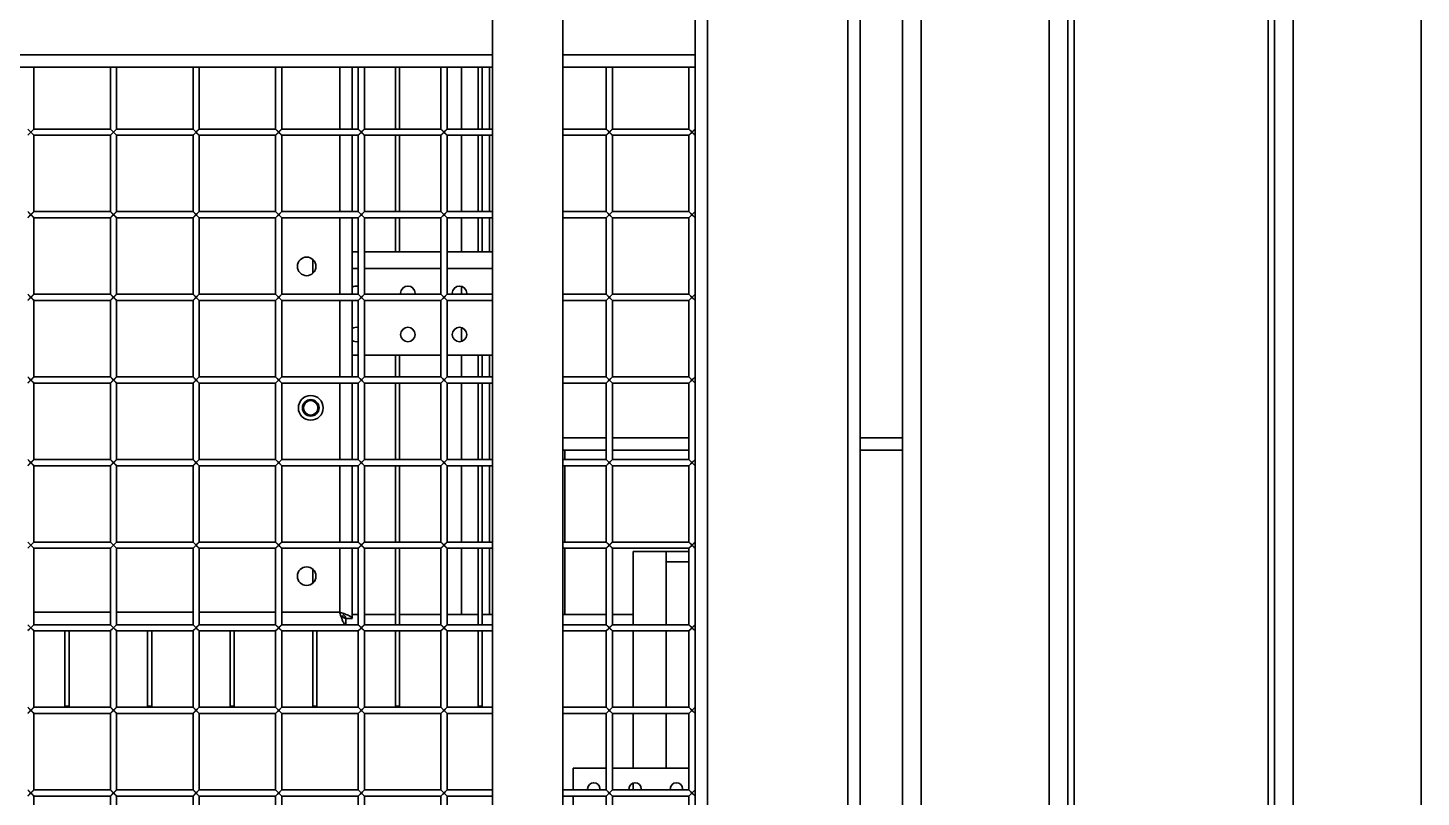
# Model space of a CAD drawing. Header units: millimetres. Extents: x 32496 to 166256, y 3504 to 23939.
# Drawn here: x 44929 to 45603, y 11684 to 12056 of the extents above; entities that cross this region are included whole.
import ezdxf

# ---------------------------------------------------------------- set-up
doc = ezdxf.new("R2010")
doc.units = ezdxf.units.MM
doc.layers.get('0').update_dxf_attribs({"lineweight": 35})

msp = doc.modelspace()

# ---------------------------------------------------------------- linework, layer by layer
at = {"linetype": 'Continuous'}
for p, q in [((45361.14, 10877.575), (45361.14, 13396.575)), ((45423.14, 10877.575), (45423.14, 13396.575)), ((45432.14, 13396.575), (45432.14, 10877.575)), ((45435.14, 13396.575), (45435.14, 10877.575)), ((45529.14, 13396.575), (45529.14, 10877.575)), ((45532.14, 13396.575), (45532.14, 10877.575)), ((45541.14, 13396.575), (45541.14, 10877.575)), ((45603.14, 13396.575), (45603.14, 10877.575)), ((45352.14, 10957.575), (45352.14, 13316.575)), ((45257.64, 13297.075), (45257.64, 10977.075)), ((45325.64, 10977.075), (45325.64, 13297.075)), ((45331.64, 13297.075), (45331.64, 10977.075)), ((45251.64, 12037.075), (45251.64, 12237.075)), ((45187.64, 12186.075), (45187.64, 11117.075)), ((45153.64, 12102.593), (45153.64, 11117.075)), ((44527.64, 12043.075), (45153.64, 12043.075)), ((45187.64, 12043.075), (45251.64, 12043.075)), ((45153.64, 12037.075), (44527.64, 12037.075)), ((44931.64, 12037.075), (44931.64, 12007.075)), ((44968.64, 12037.075), (44968.64, 12007.075)), ((44971.64, 12037.075), (44971.64, 12007.075)), ((45008.64, 12037.075), (45008.64, 12007.075)), ((45011.64, 12037.075), (45011.64, 12007.075)), ((45048.64, 12037.075), (45048.64, 12007.075)), ((45051.64, 12037.075), (45051.64, 12007.075)), ((45079.64, 12007.075), (45079.64, 12037.075)), ((45085.64, 12037.075), (45085.64, 12007.075)), ((45088.64, 12037.075), (45088.64, 12007.075)), ((45091.64, 12037.075), (45091.64, 12007.075)), ((45106.64, 12007.075), (45106.64, 12037.075)), ((45108.64, 12007.075), (45108.64, 12037.075)), ((45128.64, 12037.075), (45128.64, 12007.075)), ((45131.64, 12037.075), (45131.64, 12007.075)), ((45138.64, 12037.075), (45138.64, 12007.075)), ((45146.64, 12007.075), (45146.64, 12037.075)), ((45148.64, 12007.075), (45148.64, 12037.075)), ((45152.14, 12037.075), (45152.14, 12007.075)), ((45251.64, 12037.075), (45187.64, 12037.075)), ((45208.64, 12037.075), (45208.64, 12007.075)), ((45211.64, 12037.075), (45211.64, 12007.075)), ((45248.64, 12037.075), (45248.64, 12007.075)), ((45251.64, 11134.075), (45251.64, 12037.075)), ((44928.64, 12007.075), (44931.64, 12004.075)), ((44928.64, 12004.075), (44931.64, 12007.075)), ((44929.55, 12004.986), (44930.14, 12005.575)), ((44931.64, 12007.075), (44968.64, 12007.075)), ((44968.64, 12007.075), (44971.64, 12004.075)), ((44968.64, 12004.075), (44971.64, 12007.075)), ((44969.55, 12004.986), (44970.14, 12005.575)), ((44971.64, 12007.075), (45008.64, 12007.075)), ((45008.64, 12007.075), (45011.64, 12004.075)), ((45008.64, 12004.075), (45011.64, 12007.075)), ((45009.55, 12004.986), (45010.14, 12005.575)), ((45011.64, 12007.075), (45048.64, 12007.075)), ((45048.64, 12007.075), (45051.64, 12004.075)), ((45048.64, 12004.075), (45051.64, 12007.075)), ((45049.55, 12004.986), (45050.14, 12005.575)), ((45051.64, 12007.075), (45088.64, 12007.075)), ((45088.64, 12007.075), (45091.64, 12004.075)), ((45088.64, 12004.075), (45091.64, 12007.075)), ((45089.55, 12004.986), (45090.14, 12005.575)), ((45091.64, 12007.075), (45128.64, 12007.075)), ((45128.64, 12004.075), (45131.64, 12007.075)), ((45128.64, 12007.075), (45131.64, 12004.075)), ((45129.55, 12004.986), (45130.14, 12005.575)), ((45131.64, 12007.075), (45153.64, 12007.075)), ((45187.64, 12007.075), (45208.64, 12007.075)), ((45208.64, 12004.075), (45211.64, 12007.075)), ((45208.64, 12007.075), (45211.64, 12004.075)), ((45209.55, 12004.986), (45210.14, 12005.575)), ((45211.64, 12007.075), (45248.64, 12007.075)), ((45248.64, 12004.075), (45251.64, 12007.075)), ((45248.64, 12007.075), (45251.64, 12004.075)), ((45249.55, 12004.986), (45250.14, 12005.575)), ((44928.756, 12004.192), (44929.55, 12004.986)), ((44931.64, 12004.075), (44931.64, 11967.075)), ((44931.64, 12004.075), (44968.64, 12004.075)), ((44968.64, 12004.075), (44968.64, 11967.075)), ((44968.756, 12004.192), (44969.55, 12004.986)), ((44971.64, 12004.075), (44971.64, 11967.075)), ((44971.64, 12004.075), (45008.64, 12004.075)), ((45008.64, 12004.075), (45008.64, 11967.075)), ((45008.756, 12004.192), (45009.55, 12004.986)), ((45011.64, 12004.075), (45011.64, 11967.075)), ((45011.64, 12004.075), (45048.64, 12004.075)), ((45048.64, 12004.075), (45048.64, 11967.075)), ((45048.756, 12004.192), (45049.55, 12004.986)), ((45051.64, 12004.075), (45051.64, 11967.075)), ((45051.64, 12004.075), (45088.64, 12004.075)), ((45079.64, 11967.075), (45079.64, 12004.075)), ((45085.64, 12004.075), (45085.64, 11967.075)), ((45088.64, 12004.075), (45088.64, 11967.075)), ((45088.756, 12004.192), (45089.55, 12004.986)), ((45091.64, 12004.075), (45091.64, 11967.075)), ((45091.64, 12004.075), (45128.64, 12004.075)), ((45106.64, 11967.075), (45106.64, 12004.075)), ((45108.64, 11967.075), (45108.64, 12004.075)), ((45128.64, 12004.075), (45128.64, 11967.075)), ((45128.756, 12004.192), (45129.55, 12004.986)), ((45131.64, 12004.075), (45131.64, 11967.075)), ((45131.64, 12004.075), (45153.64, 12004.075)), ((45138.64, 12004.075), (45138.64, 11967.075)), ((45146.64, 11967.075), (45146.64, 12004.075)), ((45148.64, 11967.075), (45148.64, 12004.075)), ((45152.14, 12004.075), (45152.14, 11967.075)), ((45187.64, 12004.075), (45208.64, 12004.075)), ((45208.64, 12004.075), (45208.64, 11967.075)), ((45208.756, 12004.192), (45209.55, 12004.986)), ((45211.64, 12004.075), (45211.64, 11967.075)), ((45211.64, 12004.075), (45248.64, 12004.075)), ((45248.64, 12004.075), (45248.64, 11967.075)), ((45248.756, 12004.192), (45249.55, 12004.986)), ((44928.64, 11967.075), (44931.64, 11964.075)), ((44928.64, 11964.075), (44931.64, 11967.075)), ((44928.756, 11964.192), (44929.55, 11964.986)), ((44929.55, 11964.986), (44930.14, 11965.575)), ((44931.64, 11967.075), (44968.64, 11967.075)), ((44968.64, 11967.075), (44971.64, 11964.075)), ((44968.64, 11964.075), (44971.64, 11967.075)), ((44968.756, 11964.192), (44969.55, 11964.986)), ((44969.55, 11964.986), (44970.14, 11965.575)), ((44971.64, 11967.075), (45008.64, 11967.075)), ((45008.64, 11967.075), (45011.64, 11964.075)), ((45008.64, 11964.075), (45011.64, 11967.075)), ((45008.756, 11964.192), (45009.55, 11964.986)), ((45009.55, 11964.986), (45010.14, 11965.575)), ((45011.64, 11967.075), (45048.64, 11967.075)), ((45048.64, 11967.075), (45051.64, 11964.075)), ((45048.64, 11964.075), (45051.64, 11967.075)), ((45048.756, 11964.192), (45049.55, 11964.986)), ((45049.55, 11964.986), (45050.14, 11965.575)), ((45051.64, 11967.075), (45088.64, 11967.075)), ((45088.64, 11967.075), (45091.64, 11964.075)), ((45088.64, 11964.075), (45091.64, 11967.075)), ((45088.756, 11964.192), (45089.55, 11964.986)), ((45089.55, 11964.986), (45090.14, 11965.575)), ((45091.64, 11967.075), (45128.64, 11967.075)), ((45128.64, 11967.075), (45131.64, 11964.075)), ((45128.64, 11964.075), (45131.64, 11967.075)), ((45128.756, 11964.192), (45129.55, 11964.986)), ((45129.55, 11964.986), (45130.14, 11965.575)), ((45131.64, 11967.075), (45153.64, 11967.075)), ((45187.64, 11967.075), (45208.64, 11967.075)), ((45208.64, 11964.075), (45211.64, 11967.075)), ((45208.64, 11967.075), (45211.64, 11964.075)), ((45208.756, 11964.192), (45209.55, 11964.986)), ((45209.55, 11964.986), (45210.14, 11965.575)), ((45211.64, 11967.075), (45248.64, 11967.075)), ((45248.64, 11964.075), (45251.64, 11967.075)), ((45248.64, 11967.075), (45251.64, 11964.075)), ((45248.756, 11964.192), (45249.55, 11964.986)), ((45249.55, 11964.986), (45250.14, 11965.575)), ((44931.64, 11964.075), (44931.64, 11927.075)), ((44931.64, 11964.075), (44968.64, 11964.075)), ((44968.64, 11964.075), (44968.64, 11927.075)), ((44971.64, 11964.075), (44971.64, 11927.075)), ((44971.64, 11964.075), (45008.64, 11964.075)), ((45008.64, 11964.075), (45008.64, 11927.075)), ((45011.64, 11964.075), (45011.64, 11927.075)), ((45011.64, 11964.075), (45048.64, 11964.075)), ((45048.64, 11964.075), (45048.64, 11927.075)), ((45051.64, 11964.075), (45051.64, 11927.075)), ((45051.64, 11964.075), (45088.64, 11964.075)), ((45079.64, 11927.075), (45079.64, 11964.075)), ((45085.64, 11964.075), (45085.64, 11927.075)), ((45088.64, 11964.075), (45088.64, 11927.075)), ((45091.64, 11964.075), (45091.64, 11927.075)), ((45091.64, 11964.075), (45128.64, 11964.075)), ((45106.64, 11947.575), (45106.64, 11964.075)), ((45108.64, 11947.575), (45108.64, 11964.075)), ((45128.64, 11964.075), (45128.64, 11927.075)), ((45131.64, 11964.075), (45131.64, 11927.075)), ((45131.64, 11964.075), (45153.64, 11964.075)), ((45138.64, 11964.075), (45138.64, 11947.575)), ((45146.64, 11947.575), (45146.64, 11964.075)), ((45148.64, 11947.575), (45148.64, 11964.075)), ((45152.14, 11964.075), (45152.14, 11947.575)), ((45187.64, 11964.075), (45208.64, 11964.075)), ((45208.64, 11964.075), (45208.64, 11927.075)), ((45211.64, 11964.075), (45211.64, 11927.075)), ((45211.64, 11964.075), (45248.64, 11964.075)), ((45248.64, 11964.075), (45248.64, 11927.075)), ((45085.64, 11947.575), (45088.64, 11947.575)), ((45091.64, 11947.575), (45128.64, 11947.575)), ((45131.64, 11947.575), (45153.64, 11947.575)), ((45066.64, 11937.453), (45066.64, 11943.696)), ((45088.64, 11939.575), (45085.64, 11939.575)), ((45128.64, 11939.575), (45091.64, 11939.575)), ((45153.64, 11939.575), (45131.64, 11939.575)), ((45138.64, 11930.908), (45138.64, 11927.575)), ((44928.64, 11927.075), (44931.64, 11924.075)), ((44928.64, 11924.075), (44931.64, 11927.075)), ((44928.756, 11924.192), (44929.55, 11924.986)), ((44929.55, 11924.986), (44930.14, 11925.575)), ((44931.64, 11927.075), (44968.64, 11927.075)), ((44968.64, 11927.075), (44971.64, 11924.075)), ((44968.64, 11924.075), (44971.64, 11927.075)), ((44968.756, 11924.192), (44969.55, 11924.986)), ((44969.55, 11924.986), (44970.14, 11925.575)), ((44971.64, 11927.075), (45008.64, 11927.075)), ((45008.64, 11927.075), (45011.64, 11924.075)), ((45008.64, 11924.075), (45011.64, 11927.075)), ((45008.756, 11924.192), (45009.55, 11924.986)), ((45009.55, 11924.986), (45010.14, 11925.575)), ((45011.64, 11927.075), (45048.64, 11927.075)), ((45048.64, 11927.075), (45051.64, 11924.075)), ((45048.64, 11924.075), (45051.64, 11927.075)), ((45048.756, 11924.192), (45049.55, 11924.986)), ((45049.55, 11924.986), (45050.14, 11925.575)), ((45051.64, 11927.075), (45088.64, 11927.075)), ((45088.64, 11927.075), (45091.64, 11924.075)), ((45088.64, 11924.075), (45091.64, 11927.075)), ((45088.756, 11924.192), (45089.55, 11924.986)), ((45089.55, 11924.986), (45090.14, 11925.575)), ((45091.64, 11927.075), (45128.64, 11927.075)), ((45128.64, 11927.075), (45131.64, 11924.075)), ((45128.64, 11924.075), (45131.64, 11927.075)), ((45128.756, 11924.192), (45129.55, 11924.986)), ((45129.55, 11924.986), (45130.14, 11925.575)), ((45131.64, 11927.075), (45153.64, 11927.075)), ((45187.64, 11927.075), (45208.64, 11927.075)), ((45208.64, 11924.075), (45211.64, 11927.075)), ((45208.64, 11927.075), (45211.64, 11924.075)), ((45208.756, 11924.192), (45209.55, 11924.986)), ((45209.55, 11924.986), (45210.14, 11925.575)), ((45211.64, 11927.075), (45248.64, 11927.075)), ((45248.64, 11924.075), (45251.64, 11927.075)), ((45248.64, 11927.075), (45251.64, 11924.075)), ((45248.756, 11924.192), (45249.55, 11924.986)), ((45249.55, 11924.986), (45250.14, 11925.575)), ((44931.64, 11924.075), (44931.64, 11887.075)), ((44931.64, 11924.075), (44968.64, 11924.075)), ((44968.64, 11924.075), (44968.64, 11887.075)), ((44971.64, 11924.075), (44971.64, 11887.075)), ((44971.64, 11924.075), (45008.64, 11924.075)), ((45008.64, 11924.075), (45008.64, 11887.075)), ((45011.64, 11924.075), (45011.64, 11887.075)), ((45011.64, 11924.075), (45048.64, 11924.075)), ((45048.64, 11924.075), (45048.64, 11887.075)), ((45051.64, 11924.075), (45051.64, 11887.075)), ((45051.64, 11924.075), (45088.64, 11924.075)), ((45079.64, 11887.075), (45079.64, 11924.075)), ((45085.64, 11924.075), (45085.64, 11887.075)), ((45088.64, 11924.075), (45088.64, 11887.075)), ((45091.64, 11924.075), (45091.64, 11887.075)), ((45091.64, 11924.075), (45128.64, 11924.075)), ((45128.64, 11924.075), (45128.64, 11887.075)), ((45131.64, 11924.075), (45131.64, 11887.075)), ((45131.64, 11924.075), (45153.64, 11924.075)), ((45187.64, 11924.075), (45208.64, 11924.075)), ((45208.64, 11924.075), (45208.64, 11887.075)), ((45211.64, 11924.075), (45211.64, 11887.075)), ((45211.64, 11924.075), (45248.64, 11924.075)), ((45248.64, 11924.075), (45248.64, 11887.075)), ((45138.64, 11910.908), (45138.64, 11904.235)), ((45088.64, 11897.575), (45085.64, 11897.575)), ((45128.64, 11897.575), (45091.64, 11897.575)), ((45106.64, 11887.075), (45106.64, 11897.575)), ((45108.64, 11887.075), (45108.64, 11897.575)), ((45153.64, 11897.575), (45131.64, 11897.575)), ((45138.64, 11897.575), (45138.64, 11887.075)), ((45146.64, 11887.075), (45146.64, 11897.575)), ((45148.64, 11887.075), (45148.64, 11897.575)), ((45152.14, 11897.575), (45152.14, 11887.075)), ((44928.64, 11887.075), (44931.64, 11884.075)), ((44928.64, 11884.075), (44931.64, 11887.075)), ((44928.756, 11884.192), (44929.55, 11884.986)), ((44929.55, 11884.986), (44930.14, 11885.575)), ((44931.64, 11887.075), (44968.64, 11887.075)), ((44931.64, 11884.075), (44931.64, 11847.075)), ((44931.64, 11884.075), (44968.64, 11884.075)), ((44968.64, 11887.075), (44971.64, 11884.075)), ((44968.64, 11884.075), (44971.64, 11887.075)), ((44968.64, 11884.075), (44968.64, 11847.075)), ((44968.756, 11884.192), (44969.55, 11884.986)), ((44969.55, 11884.986), (44970.14, 11885.575)), ((44971.64, 11887.075), (45008.64, 11887.075)), ((44971.64, 11884.075), (44971.64, 11847.075)), ((44971.64, 11884.075), (45008.64, 11884.075)), ((45008.64, 11887.075), (45011.64, 11884.075)), ((45008.64, 11884.075), (45011.64, 11887.075)), ((45008.64, 11884.075), (45008.64, 11847.075)), ((45008.756, 11884.192), (45009.55, 11884.986)), ((45009.55, 11884.986), (45010.14, 11885.575)), ((45011.64, 11887.075), (45048.64, 11887.075)), ((45011.64, 11884.075), (45011.64, 11847.075)), ((45011.64, 11884.075), (45048.64, 11884.075)), ((45048.64, 11887.075), (45051.64, 11884.075)), ((45048.64, 11884.075), (45051.64, 11887.075)), ((45048.64, 11884.075), (45048.64, 11847.075)), ((45048.756, 11884.192), (45049.55, 11884.986)), ((45049.55, 11884.986), (45050.14, 11885.575)), ((45051.64, 11887.075), (45088.64, 11887.075)), ((45051.64, 11884.075), (45051.64, 11847.075)), ((45051.64, 11884.075), (45088.64, 11884.075)), ((45079.64, 11847.075), (45079.64, 11884.075)), ((45085.64, 11884.075), (45085.64, 11847.075)), ((45088.64, 11887.075), (45091.64, 11884.075)), ((45088.64, 11884.075), (45091.64, 11887.075)), ((45088.64, 11884.075), (45088.64, 11847.075)), ((45088.756, 11884.192), (45089.55, 11884.986)), ((45089.55, 11884.986), (45090.14, 11885.575)), ((45091.64, 11887.075), (45128.64, 11887.075)), ((45091.64, 11884.075), (45091.64, 11847.075)), ((45091.64, 11884.075), (45128.64, 11884.075)), ((45106.64, 11847.075), (45106.64, 11884.075)), ((45108.64, 11847.075), (45108.64, 11884.075)), ((45128.64, 11887.075), (45131.64, 11884.075)), ((45128.64, 11884.075), (45131.64, 11887.075)), ((45128.64, 11884.075), (45128.64, 11847.075)), ((45128.756, 11884.192), (45129.55, 11884.986)), ((45129.55, 11884.986), (45130.14, 11885.575)), ((45131.64, 11887.075), (45153.64, 11887.075)), ((45131.64, 11884.075), (45131.64, 11847.075)), ((45131.64, 11884.075), (45153.64, 11884.075)), ((45138.64, 11884.075), (45138.64, 11847.075)), ((45146.64, 11847.075), (45146.64, 11884.075)), ((45148.64, 11847.075), (45148.64, 11884.075)), ((45152.14, 11884.075), (45152.14, 11847.075)), ((45187.64, 11887.075), (45208.64, 11887.075)), ((45187.64, 11884.075), (45208.64, 11884.075)), ((45208.64, 11887.075), (45211.64, 11884.075)), ((45208.64, 11884.075), (45211.64, 11887.075)), ((45208.64, 11884.075), (45208.64, 11847.075)), ((45208.756, 11884.192), (45209.55, 11884.986)), ((45209.55, 11884.986), (45210.14, 11885.575)), ((45211.64, 11887.075), (45248.64, 11887.075)), ((45211.64, 11884.075), (45211.64, 11847.075)), ((45211.64, 11884.075), (45248.64, 11884.075)), ((45248.64, 11884.075), (45251.64, 11887.075)), ((45248.64, 11887.075), (45251.64, 11884.075)), ((45248.64, 11884.075), (45248.64, 11847.075)), ((45248.756, 11884.192), (45249.55, 11884.986)), ((45249.55, 11884.986), (45250.14, 11885.575)), ((45187.64, 11857.575), (45208.64, 11857.575)), ((45211.64, 11857.575), (45248.64, 11857.575)), ((45331.64, 11857.575), (45352.14, 11857.575)), ((45208.64, 11851.575), (45187.64, 11851.575)), ((45188.64, 11847.075), (45188.64, 11851.575)), ((45248.64, 11851.575), (45211.64, 11851.575)), ((45352.14, 11851.575), (45331.64, 11851.575)), ((44928.64, 11847.075), (44931.64, 11844.075)), ((44928.64, 11844.075), (44931.64, 11847.075)), ((44928.756, 11844.192), (44929.55, 11844.986)), ((44929.55, 11844.986), (44930.14, 11845.575)), ((44931.64, 11847.075), (44968.64, 11847.075)), ((44931.64, 11844.075), (44931.64, 11807.075)), ((44931.64, 11844.075), (44968.64, 11844.075)), ((44968.64, 11847.075), (44971.64, 11844.075)), ((44968.64, 11844.075), (44971.64, 11847.075)), ((44968.64, 11844.075), (44968.64, 11807.075)), ((44968.756, 11844.192), (44969.55, 11844.986)), ((44969.55, 11844.986), (44970.14, 11845.575)), ((44971.64, 11847.075), (45008.64, 11847.075)), ((44971.64, 11844.075), (44971.64, 11807.075)), ((44971.64, 11844.075), (45008.64, 11844.075)), ((45008.64, 11847.075), (45011.64, 11844.075)), ((45008.64, 11844.075), (45011.64, 11847.075)), ((45008.64, 11844.075), (45008.64, 11807.075)), ((45008.756, 11844.192), (45009.55, 11844.986)), ((45009.55, 11844.986), (45010.14, 11845.575)), ((45011.64, 11847.075), (45048.64, 11847.075)), ((45011.64, 11844.075), (45011.64, 11807.075)), ((45011.64, 11844.075), (45048.64, 11844.075)), ((45048.64, 11847.075), (45051.64, 11844.075)), ((45048.64, 11844.075), (45051.64, 11847.075)), ((45048.64, 11844.075), (45048.64, 11807.075)), ((45048.756, 11844.192), (45049.55, 11844.986)), ((45049.55, 11844.986), (45050.14, 11845.575)), ((45051.64, 11847.075), (45088.64, 11847.075)), ((45051.64, 11844.075), (45051.64, 11807.075)), ((45051.64, 11844.075), (45088.64, 11844.075)), ((45079.64, 11807.075), (45079.64, 11844.075)), ((45085.64, 11844.075), (45085.64, 11807.075)), ((45088.64, 11847.075), (45091.64, 11844.075)), ((45088.64, 11844.075), (45091.64, 11847.075)), ((45088.64, 11844.075), (45088.64, 11807.075)), ((45088.756, 11844.192), (45089.55, 11844.986)), ((45089.55, 11844.986), (45090.14, 11845.575)), ((45091.64, 11847.075), (45128.64, 11847.075)), ((45091.64, 11844.075), (45091.64, 11807.075)), ((45091.64, 11844.075), (45128.64, 11844.075)), ((45106.64, 11807.075), (45106.64, 11844.075)), ((45108.64, 11807.075), (45108.64, 11844.075)), ((45128.64, 11847.075), (45131.64, 11844.075)), ((45128.64, 11844.075), (45131.64, 11847.075)), ((45128.64, 11844.075), (45128.64, 11807.075)), ((45128.756, 11844.192), (45129.55, 11844.986)), ((45129.55, 11844.986), (45130.14, 11845.575)), ((45131.64, 11847.075), (45153.64, 11847.075)), ((45131.64, 11844.075), (45131.64, 11807.075)), ((45131.64, 11844.075), (45153.64, 11844.075)), ((45138.64, 11844.075), (45138.64, 11807.075)), ((45146.64, 11807.075), (45146.64, 11844.075)), ((45148.64, 11807.075), (45148.64, 11844.075)), ((45152.14, 11844.075), (45152.14, 11807.075)), ((45187.64, 11847.075), (45208.64, 11847.075)), ((45187.64, 11844.075), (45208.64, 11844.075)), ((45188.64, 11807.075), (45188.64, 11844.075)), ((45208.64, 11847.075), (45211.64, 11844.075)), ((45208.64, 11844.075), (45211.64, 11847.075)), ((45208.64, 11844.075), (45208.64, 11807.075)), ((45208.756, 11844.192), (45209.55, 11844.986)), ((45209.55, 11844.986), (45210.14, 11845.575)), ((45211.64, 11847.075), (45248.64, 11847.075)), ((45211.64, 11844.075), (45211.64, 11807.075)), ((45211.64, 11844.075), (45248.64, 11844.075)), ((45248.64, 11847.075), (45251.64, 11844.075)), ((45248.64, 11844.075), (45251.64, 11847.075)), ((45248.64, 11844.075), (45248.64, 11807.075)), ((45248.756, 11844.192), (45249.55, 11844.986)), ((45249.55, 11844.986), (45250.14, 11845.575)), ((44928.64, 11807.075), (44931.64, 11804.075)), ((44928.64, 11804.075), (44931.64, 11807.075)), ((44928.756, 11804.192), (44929.55, 11804.986)), ((44929.55, 11804.986), (44930.14, 11805.575)), ((44931.64, 11807.075), (44968.64, 11807.075)), ((44931.64, 11804.075), (44931.64, 11767.075)), ((44931.64, 11804.075), (44968.64, 11804.075)), ((44968.64, 11807.075), (44971.64, 11804.075)), ((44968.64, 11804.075), (44971.64, 11807.075)), ((44968.64, 11804.075), (44968.64, 11767.075)), ((44968.756, 11804.192), (44969.55, 11804.986)), ((44969.55, 11804.986), (44970.14, 11805.575)), ((44971.64, 11807.075), (45008.64, 11807.075)), ((44971.64, 11804.075), (44971.64, 11767.075)), ((44971.64, 11804.075), (45008.64, 11804.075)), ((45008.64, 11807.075), (45011.64, 11804.075)), ((45008.64, 11804.075), (45011.64, 11807.075)), ((45008.64, 11804.075), (45008.64, 11767.075)), ((45008.756, 11804.192), (45009.55, 11804.986)), ((45009.55, 11804.986), (45010.14, 11805.575)), ((45011.64, 11807.075), (45048.64, 11807.075)), ((45011.64, 11804.075), (45011.64, 11767.075)), ((45011.64, 11804.075), (45048.64, 11804.075)), ((45048.64, 11807.075), (45051.64, 11804.075)), ((45048.64, 11804.075), (45051.64, 11807.075)), ((45048.64, 11804.075), (45048.64, 11767.075)), ((45048.756, 11804.192), (45049.55, 11804.986)), ((45049.55, 11804.986), (45050.14, 11805.575)), ((45051.64, 11807.075), (45088.64, 11807.075)), ((45051.64, 11804.075), (45051.64, 11767.075)), ((45051.64, 11804.075), (45088.64, 11804.075)), ((45079.64, 11773.075), (45079.64, 11804.075)), ((45085.64, 11804.075), (45085.64, 11770.075)), ((45088.64, 11807.075), (45091.64, 11804.075)), ((45088.64, 11804.075), (45091.64, 11807.075)), ((45088.64, 11804.075), (45088.64, 11767.075)), ((45088.756, 11804.192), (45089.55, 11804.986)), ((45089.55, 11804.986), (45090.14, 11805.575)), ((45091.64, 11807.075), (45128.64, 11807.075)), ((45091.64, 11804.075), (45091.64, 11767.075)), ((45091.64, 11804.075), (45128.64, 11804.075)), ((45106.64, 11767.075), (45106.64, 11804.075)), ((45108.64, 11767.075), (45108.64, 11804.075)), ((45128.64, 11807.075), (45131.64, 11804.075)), ((45128.64, 11804.075), (45131.64, 11807.075)), ((45128.64, 11804.075), (45128.64, 11767.075)), ((45128.756, 11804.192), (45129.55, 11804.986)), ((45129.55, 11804.986), (45130.14, 11805.575)), ((45131.64, 11807.075), (45153.64, 11807.075)), ((45131.64, 11804.075), (45131.64, 11767.075)), ((45131.64, 11804.075), (45153.64, 11804.075)), ((45138.64, 11804.075), (45138.64, 11772.075)), ((45146.64, 11767.075), (45146.64, 11804.075)), ((45148.64, 11767.075), (45148.64, 11804.075)), ((45152.14, 11804.075), (45152.14, 11772.075)), ((45187.64, 11807.075), (45208.64, 11807.075)), ((45187.64, 11804.075), (45208.64, 11804.075)), ((45188.64, 11772.075), (45188.64, 11804.075)), ((45208.64, 11807.075), (45211.64, 11804.075)), ((45208.64, 11804.075), (45211.64, 11807.075)), ((45208.64, 11804.075), (45208.64, 11767.075)), ((45208.756, 11804.192), (45209.55, 11804.986)), ((45209.55, 11804.986), (45210.14, 11805.575)), ((45211.64, 11807.075), (45248.64, 11807.075)), ((45211.64, 11804.075), (45211.64, 11767.075)), ((45211.64, 11804.075), (45248.64, 11804.075)), ((45248.64, 11807.075), (45251.64, 11804.075)), ((45248.64, 11804.075), (45251.64, 11807.075)), ((45248.64, 11804.075), (45248.64, 11767.075)), ((45248.756, 11804.192), (45249.55, 11804.986)), ((45249.55, 11804.986), (45250.14, 11805.575)), ((45221.64, 11767.075), (45221.64, 11802.575)), ((45221.64, 11802.575), (45248.64, 11802.575)), ((45237.64, 11802.575), (45237.64, 11767.075)), ((45248.64, 11797.575), (45237.64, 11797.575)), ((45066.64, 11787.453), (45066.64, 11793.696)), ((44931.64, 11773.075), (44968.64, 11773.075)), ((44971.64, 11773.075), (45008.64, 11773.075)), ((45011.64, 11773.075), (45048.64, 11773.075)), ((45051.64, 11773.075), (45079.64, 11773.075)), ((45082.64, 11770.075), (45082.64, 11767.075)), ((45085.64, 11770.075), (45082.64, 11770.075)), ((45088.64, 11772.075), (45085.64, 11772.075)), ((45106.64, 11772.075), (45091.64, 11772.075)), ((45128.64, 11772.075), (45108.64, 11772.075)), ((45146.64, 11772.075), (45131.64, 11772.075)), ((45153.64, 11772.075), (45148.64, 11772.075)), ((45208.64, 11772.075), (45187.64, 11772.075)), ((45221.64, 11772.075), (45211.64, 11772.075)), ((44928.64, 11767.075), (44931.64, 11764.075)), ((44928.64, 11764.075), (44931.64, 11767.075)), ((44928.756, 11764.192), (44929.55, 11764.986)), ((44929.55, 11764.986), (44930.14, 11765.575)), ((44931.64, 11767.075), (44968.64, 11767.075)), ((44931.64, 11764.075), (44931.64, 11727.075)), ((44931.64, 11764.075), (44968.64, 11764.075)), ((44946.64, 11727.575), (44946.64, 11764.075)), ((44948.64, 11727.575), (44948.64, 11764.075)), ((44968.64, 11767.075), (44971.64, 11764.075)), ((44968.64, 11764.075), (44971.64, 11767.075)), ((44968.64, 11764.075), (44968.64, 11727.075)), ((44968.756, 11764.192), (44969.55, 11764.986)), ((44969.55, 11764.986), (44970.14, 11765.575)), ((44971.64, 11767.075), (45008.64, 11767.075)), ((44971.64, 11764.075), (44971.64, 11727.075)), ((44971.64, 11764.075), (45008.64, 11764.075)), ((44986.64, 11727.575), (44986.64, 11764.075)), ((44988.64, 11727.575), (44988.64, 11764.075)), ((45008.64, 11767.075), (45011.64, 11764.075)), ((45008.64, 11764.075), (45011.64, 11767.075)), ((45008.64, 11764.075), (45008.64, 11727.075)), ((45008.756, 11764.192), (45009.55, 11764.986)), ((45009.55, 11764.986), (45010.14, 11765.575)), ((45011.64, 11767.075), (45048.64, 11767.075)), ((45011.64, 11764.075), (45011.64, 11727.075)), ((45011.64, 11764.075), (45048.64, 11764.075)), ((45026.64, 11727.575), (45026.64, 11764.075)), ((45028.64, 11727.575), (45028.64, 11764.075)), ((45048.64, 11767.075), (45051.64, 11764.075)), ((45048.64, 11764.075), (45051.64, 11767.075)), ((45048.64, 11764.075), (45048.64, 11727.075)), ((45048.756, 11764.192), (45049.55, 11764.986)), ((45049.55, 11764.986), (45050.14, 11765.575)), ((45051.64, 11767.075), (45088.64, 11767.075)), ((45051.64, 11764.075), (45051.64, 11727.075)), ((45051.64, 11764.075), (45088.64, 11764.075)), ((45066.64, 11727.575), (45066.64, 11764.075)), ((45068.64, 11727.575), (45068.64, 11764.075)), ((45088.64, 11767.075), (45091.64, 11764.075)), ((45088.64, 11764.075), (45091.64, 11767.075)), ((45088.64, 11764.075), (45088.64, 11727.075)), ((45088.756, 11764.192), (45089.55, 11764.986)), ((45089.55, 11764.986), (45090.14, 11765.575)), ((45091.64, 11767.075), (45128.64, 11767.075)), ((45091.64, 11764.075), (45091.64, 11727.075)), ((45091.64, 11764.075), (45128.64, 11764.075)), ((45106.64, 11727.575), (45106.64, 11764.075)), ((45108.64, 11727.575), (45108.64, 11764.075)), ((45128.64, 11767.075), (45131.64, 11764.075)), ((45128.64, 11764.075), (45131.64, 11767.075)), ((45128.64, 11764.075), (45128.64, 11727.075)), ((45128.756, 11764.192), (45129.55, 11764.986)), ((45129.55, 11764.986), (45130.14, 11765.575)), ((45131.64, 11767.075), (45153.64, 11767.075)), ((45131.64, 11764.075), (45131.64, 11727.075)), ((45131.64, 11764.075), (45153.64, 11764.075)), ((45146.64, 11727.575), (45146.64, 11764.075)), ((45148.64, 11727.575), (45148.64, 11764.075)), ((45187.64, 11767.075), (45208.64, 11767.075)), ((45187.64, 11764.075), (45208.64, 11764.075)), ((45208.64, 11767.075), (45211.64, 11764.075)), ((45208.64, 11764.075), (45211.64, 11767.075)), ((45208.64, 11764.075), (45208.64, 11727.075)), ((45208.756, 11764.192), (45209.55, 11764.986)), ((45209.55, 11764.986), (45210.14, 11765.575)), ((45211.64, 11767.075), (45248.64, 11767.075)), ((45211.64, 11764.075), (45211.64, 11727.075)), ((45211.64, 11764.075), (45248.64, 11764.075)), ((45221.64, 11727.075), (45221.64, 11764.075)), ((45237.64, 11764.075), (45237.64, 11727.075)), ((45248.64, 11767.075), (45251.64, 11764.075)), ((45248.64, 11764.075), (45251.64, 11767.075)), ((45248.64, 11764.075), (45248.64, 11727.075)), ((45248.756, 11764.192), (45249.55, 11764.986)), ((45249.55, 11764.986), (45250.14, 11765.575)), ((44928.64, 11727.075), (44931.64, 11724.075)), ((44928.64, 11724.075), (44931.64, 11727.075)), ((44928.756, 11724.192), (44929.55, 11724.986)), ((44929.55, 11724.986), (44930.14, 11725.575)), ((44931.64, 11727.075), (44968.64, 11727.075)), ((44931.64, 11724.075), (44931.64, 11687.075)), ((44931.64, 11724.075), (44968.64, 11724.075)), ((44948.64, 11727.575), (44946.64, 11727.575)), ((44968.64, 11727.075), (44971.64, 11724.075)), ((44968.64, 11724.075), (44971.64, 11727.075)), ((44968.64, 11724.075), (44968.64, 11687.075)), ((44968.756, 11724.192), (44969.55, 11724.986)), ((44969.55, 11724.986), (44970.14, 11725.575)), ((44971.64, 11727.075), (45008.64, 11727.075)), ((44971.64, 11724.075), (44971.64, 11687.075)), ((44971.64, 11724.075), (45008.64, 11724.075)), ((44988.64, 11727.575), (44986.64, 11727.575)), ((45008.64, 11727.075), (45011.64, 11724.075)), ((45008.64, 11724.075), (45011.64, 11727.075)), ((45008.64, 11724.075), (45008.64, 11687.075)), ((45008.756, 11724.192), (45009.55, 11724.986)), ((45009.55, 11724.986), (45010.14, 11725.575)), ((45011.64, 11727.075), (45048.64, 11727.075)), ((45011.64, 11724.075), (45011.64, 11687.075)), ((45011.64, 11724.075), (45048.64, 11724.075)), ((45028.64, 11727.575), (45026.64, 11727.575)), ((45048.64, 11727.075), (45051.64, 11724.075)), ((45048.64, 11724.075), (45051.64, 11727.075)), ((45048.64, 11724.075), (45048.64, 11687.075)), ((45048.756, 11724.192), (45049.55, 11724.986)), ((45049.55, 11724.986), (45050.14, 11725.575)), ((45051.64, 11727.075), (45088.64, 11727.075)), ((45051.64, 11724.075), (45051.64, 11687.075)), ((45051.64, 11724.075), (45088.64, 11724.075)), ((45068.64, 11727.575), (45066.64, 11727.575)), ((45088.64, 11727.075), (45091.64, 11724.075)), ((45088.64, 11724.075), (45091.64, 11727.075)), ((45088.64, 11724.075), (45088.64, 11687.075)), ((45088.756, 11724.192), (45089.55, 11724.986)), ((45089.55, 11724.986), (45090.14, 11725.575)), ((45091.64, 11727.075), (45128.64, 11727.075)), ((45091.64, 11724.075), (45091.64, 11687.075)), ((45091.64, 11724.075), (45128.64, 11724.075)), ((45108.64, 11727.575), (45106.64, 11727.575)), ((45128.64, 11727.075), (45131.64, 11724.075)), ((45128.64, 11724.075), (45131.64, 11727.075)), ((45128.64, 11724.075), (45128.64, 11687.075)), ((45128.756, 11724.192), (45129.55, 11724.986)), ((45129.55, 11724.986), (45130.14, 11725.575)), ((45131.64, 11727.075), (45153.64, 11727.075)), ((45131.64, 11724.075), (45131.64, 11687.075)), ((45131.64, 11724.075), (45153.64, 11724.075)), ((45148.64, 11727.575), (45146.64, 11727.575)), ((45187.64, 11727.075), (45208.64, 11727.075)), ((45187.64, 11724.075), (45208.64, 11724.075)), ((45208.64, 11727.075), (45211.64, 11724.075)), ((45208.64, 11724.075), (45211.64, 11727.075)), ((45208.64, 11724.075), (45208.64, 11687.075)), ((45208.756, 11724.192), (45209.55, 11724.986)), ((45209.55, 11724.986), (45210.14, 11725.575)), ((45211.64, 11727.075), (45248.64, 11727.075)), ((45211.64, 11724.075), (45211.64, 11687.075)), ((45211.64, 11724.075), (45248.64, 11724.075)), ((45221.64, 11697.575), (45221.64, 11724.075)), ((45237.64, 11724.075), (45237.64, 11697.575)), ((45248.64, 11727.075), (45251.64, 11724.075)), ((45248.64, 11724.075), (45251.64, 11727.075)), ((45248.64, 11724.075), (45248.64, 11687.075)), ((45248.756, 11724.192), (45249.55, 11724.986)), ((45249.55, 11724.986), (45250.14, 11725.575)), ((45192.64, 11697.575), (45192.64, 11687.075)), ((45192.64, 11697.575), (45208.64, 11697.575)), ((45211.64, 11697.575), (45248.64, 11697.575)), ((45221.64, 11687.575), (45221.64, 11690.363)), ((44928.64, 11687.075), (44931.64, 11684.075)), ((44928.64, 11684.075), (44931.64, 11687.075)), ((44928.756, 11684.192), (44929.55, 11684.986)), ((44929.55, 11684.986), (44930.14, 11685.575)), ((44931.64, 11687.075), (44968.64, 11687.075)), ((44931.64, 11684.075), (44931.64, 11647.075)), ((44931.64, 11684.075), (44968.64, 11684.075)), ((44968.64, 11687.075), (44971.64, 11684.075)), ((44968.64, 11684.075), (44971.64, 11687.075)), ((44968.64, 11684.075), (44968.64, 11647.075)), ((44968.756, 11684.192), (44969.55, 11684.986)), ((44969.55, 11684.986), (44970.14, 11685.575)), ((44971.64, 11687.075), (45008.64, 11687.075)), ((44971.64, 11684.075), (44971.64, 11647.075)), ((44971.64, 11684.075), (45008.64, 11684.075)), ((45008.64, 11687.075), (45011.64, 11684.075)), ((45008.64, 11684.075), (45011.64, 11687.075)), ((45008.64, 11684.075), (45008.64, 11647.075)), ((45008.756, 11684.192), (45009.55, 11684.986)), ((45009.55, 11684.986), (45010.14, 11685.575)), ((45011.64, 11687.075), (45048.64, 11687.075)), ((45011.64, 11684.075), (45011.64, 11647.075)), ((45011.64, 11684.075), (45048.64, 11684.075)), ((45048.64, 11687.075), (45051.64, 11684.075)), ((45048.64, 11684.075), (45051.64, 11687.075)), ((45048.64, 11684.075), (45048.64, 11647.075)), ((45048.756, 11684.192), (45049.55, 11684.986)), ((45049.55, 11684.986), (45050.14, 11685.575)), ((45051.64, 11687.075), (45088.64, 11687.075)), ((45051.64, 11684.075), (45051.64, 11647.075)), ((45051.64, 11684.075), (45088.64, 11684.075)), ((45088.64, 11687.075), (45091.64, 11684.075)), ((45088.64, 11684.075), (45091.64, 11687.075)), ((45088.64, 11684.075), (45088.64, 11647.075)), ((45088.756, 11684.192), (45089.55, 11684.986)), ((45089.55, 11684.986), (45090.14, 11685.575)), ((45091.64, 11687.075), (45128.64, 11687.075)), ((45091.64, 11684.075), (45091.64, 11647.075)), ((45091.64, 11684.075), (45128.64, 11684.075)), ((45128.64, 11687.075), (45131.64, 11684.075)), ((45128.64, 11684.075), (45131.64, 11687.075)), ((45128.64, 11684.075), (45128.64, 11647.075)), ((45128.756, 11684.192), (45129.55, 11684.986)), ((45129.55, 11684.986), (45130.14, 11685.575)), ((45131.64, 11687.075), (45153.64, 11687.075)), ((45131.64, 11684.075), (45131.64, 11647.075)), ((45131.64, 11684.075), (45153.64, 11684.075)), ((45187.64, 11687.075), (45208.64, 11687.075)), ((45187.64, 11684.075), (45208.64, 11684.075)), ((45192.64, 11684.075), (45192.64, 11647.575)), ((45208.64, 11687.075), (45211.64, 11684.075)), ((45208.64, 11684.075), (45211.64, 11687.075)), ((45208.64, 11684.075), (45208.64, 11647.075)), ((45208.756, 11684.192), (45209.55, 11684.986)), ((45209.55, 11684.986), (45210.14, 11685.575)), ((45211.64, 11687.075), (45248.64, 11687.075)), ((45211.64, 11684.075), (45211.64, 11647.075)), ((45211.64, 11684.075), (45248.64, 11684.075)), ((45248.64, 11687.075), (45251.64, 11684.075)), ((45248.64, 11684.075), (45251.64, 11687.075)), ((45248.64, 11684.075), (45248.64, 11647.075)), ((45248.756, 11684.192), (45249.55, 11684.986)), ((45249.55, 11684.986), (45250.14, 11685.575))]:
    msp.add_line(p, q, dxfattribs=at)
for points in [[(44930.14, 12005.575), (44929.553, 12006.162), (44929.077, 12006.638)], [(44931.524, 12006.96), (44931.209, 12006.645), (44930.72, 12006.155), (44930.14, 12005.575)], [(44930.14, 12005.575), (44930.731, 12004.985), (44931.2, 12004.515), (44931.64, 12004.075)], [(44970.14, 12005.575), (44969.553, 12006.162), (44969.077, 12006.638)], [(44971.524, 12006.96), (44971.209, 12006.645), (44970.72, 12006.155), (44970.14, 12005.575)], [(44970.14, 12005.575), (44970.731, 12004.985), (44971.2, 12004.515), (44971.64, 12004.075)], [(45010.14, 12005.575), (45009.553, 12006.162), (45009.077, 12006.638)], [(45011.524, 12006.96), (45011.209, 12006.645), (45010.72, 12006.155), (45010.14, 12005.575)], [(45010.14, 12005.575), (45010.731, 12004.985), (45011.2, 12004.515), (45011.64, 12004.075)], [(45050.14, 12005.575), (45049.553, 12006.162), (45049.077, 12006.638)], [(45051.524, 12006.96), (45051.209, 12006.645), (45050.72, 12006.155), (45050.14, 12005.575)], [(45050.14, 12005.575), (45050.731, 12004.985), (45051.2, 12004.515), (45051.64, 12004.075)], [(45090.14, 12005.575), (45089.553, 12006.162), (45089.077, 12006.638)], [(45091.524, 12006.96), (45091.209, 12006.645), (45090.72, 12006.155), (45090.14, 12005.575)], [(45090.14, 12005.575), (45090.731, 12004.985), (45091.2, 12004.515), (45091.64, 12004.075)], [(45130.14, 12005.575), (45129.553, 12006.162), (45129.077, 12006.638)], [(45131.524, 12006.96), (45131.209, 12006.645), (45130.72, 12006.155), (45130.14, 12005.575)], [(45130.14, 12005.575), (45130.731, 12004.985), (45131.2, 12004.515), (45131.64, 12004.075)], [(45210.14, 12005.575), (45209.553, 12006.162), (45209.077, 12006.638)], [(45211.524, 12006.96), (45211.209, 12006.645), (45210.72, 12006.155), (45210.14, 12005.575)], [(45210.14, 12005.575), (45210.731, 12004.985), (45211.2, 12004.515), (45211.64, 12004.075)], [(45250.14, 12005.575), (45249.553, 12006.162), (45249.077, 12006.638)], [(45251.524, 12006.96), (45251.209, 12006.645), (45250.72, 12006.155), (45250.14, 12005.575)], [(45250.14, 12005.575), (45250.731, 12004.985), (45251.2, 12004.515), (45251.64, 12004.075)], [(44930.14, 11965.575), (44929.553, 11966.162), (44929.077, 11966.638)], [(44931.524, 11966.96), (44931.209, 11966.645), (44930.72, 11966.155), (44930.14, 11965.575)], [(44930.14, 11965.575), (44930.731, 11964.985), (44931.2, 11964.515), (44931.64, 11964.075)], [(44970.14, 11965.575), (44969.553, 11966.162), (44969.077, 11966.638)], [(44971.524, 11966.96), (44971.209, 11966.645), (44970.72, 11966.155), (44970.14, 11965.575)], [(44970.14, 11965.575), (44970.731, 11964.985), (44971.2, 11964.515), (44971.64, 11964.075)], [(45010.14, 11965.575), (45009.553, 11966.162), (45009.077, 11966.638)], [(45011.524, 11966.96), (45011.209, 11966.645), (45010.72, 11966.155), (45010.14, 11965.575)], [(45010.14, 11965.575), (45010.731, 11964.985), (45011.2, 11964.515), (45011.64, 11964.075)], [(45050.14, 11965.575), (45049.553, 11966.162), (45049.077, 11966.638)], [(45051.524, 11966.96), (45051.209, 11966.645), (45050.72, 11966.155), (45050.14, 11965.575)], [(45050.14, 11965.575), (45050.731, 11964.985), (45051.2, 11964.515), (45051.64, 11964.075)], [(45090.14, 11965.575), (45089.553, 11966.162), (45089.077, 11966.638)], [(45091.524, 11966.96), (45091.209, 11966.645), (45090.72, 11966.155), (45090.14, 11965.575)], [(45090.14, 11965.575), (45090.731, 11964.985), (45091.2, 11964.515), (45091.64, 11964.075)], [(45130.14, 11965.575), (45129.553, 11966.162), (45129.077, 11966.638)], [(45131.524, 11966.96), (45131.209, 11966.645), (45130.72, 11966.155), (45130.14, 11965.575)], [(45130.14, 11965.575), (45130.731, 11964.985), (45131.2, 11964.515), (45131.64, 11964.075)], [(45210.14, 11965.575), (45209.553, 11966.162), (45209.077, 11966.638)], [(45211.524, 11966.96), (45211.209, 11966.645), (45210.72, 11966.155), (45210.14, 11965.575)], [(45210.14, 11965.575), (45210.731, 11964.985), (45211.2, 11964.515), (45211.64, 11964.075)], [(45250.14, 11965.575), (45249.553, 11966.162), (45249.077, 11966.638)], [(45251.524, 11966.96), (45251.209, 11966.645), (45250.72, 11966.155), (45250.14, 11965.575)], [(45250.14, 11965.575), (45250.731, 11964.985), (45251.2, 11964.515), (45251.64, 11964.075)], [(44930.14, 11925.575), (44929.553, 11926.162), (44929.077, 11926.638)], [(44931.524, 11926.96), (44931.209, 11926.645), (44930.72, 11926.155), (44930.14, 11925.575)], [(44930.14, 11925.575), (44930.731, 11924.985), (44931.2, 11924.515), (44931.64, 11924.075)], [(44970.14, 11925.575), (44969.553, 11926.162), (44969.077, 11926.638)], [(44971.524, 11926.96), (44971.209, 11926.645), (44970.72, 11926.155), (44970.14, 11925.575)], [(44970.14, 11925.575), (44970.731, 11924.985), (44971.2, 11924.515), (44971.64, 11924.075)], [(45010.14, 11925.575), (45009.553, 11926.162), (45009.077, 11926.638)], [(45011.524, 11926.96), (45011.209, 11926.645), (45010.72, 11926.155), (45010.14, 11925.575)], [(45010.14, 11925.575), (45010.731, 11924.985), (45011.2, 11924.515), (45011.64, 11924.075)], [(45050.14, 11925.575), (45049.553, 11926.162), (45049.077, 11926.638)], [(45051.524, 11926.96), (45051.209, 11926.645), (45050.72, 11926.155), (45050.14, 11925.575)], [(45050.14, 11925.575), (45050.731, 11924.985), (45051.2, 11924.515), (45051.64, 11924.075)], [(45090.14, 11925.575), (45089.553, 11926.162), (45089.077, 11926.638)], [(45091.524, 11926.96), (45091.209, 11926.645), (45090.72, 11926.155), (45090.14, 11925.575)], [(45090.14, 11925.575), (45090.731, 11924.985), (45091.2, 11924.515), (45091.64, 11924.075)], [(45130.14, 11925.575), (45129.553, 11926.162), (45129.077, 11926.638)], [(45131.524, 11926.96), (45131.209, 11926.645), (45130.72, 11926.155), (45130.14, 11925.575)], [(45130.14, 11925.575), (45130.731, 11924.985), (45131.2, 11924.515), (45131.64, 11924.075)], [(45210.14, 11925.575), (45209.553, 11926.162), (45209.077, 11926.638)], [(45211.524, 11926.96), (45211.209, 11926.645), (45210.72, 11926.155), (45210.14, 11925.575)], [(45210.14, 11925.575), (45210.731, 11924.985), (45211.2, 11924.515), (45211.64, 11924.075)], [(45250.14, 11925.575), (45249.553, 11926.162), (45249.077, 11926.638)], [(45251.524, 11926.96), (45251.209, 11926.645), (45250.72, 11926.155), (45250.14, 11925.575)], [(45250.14, 11925.575), (45250.731, 11924.985), (45251.2, 11924.515), (45251.64, 11924.075)], [(44930.14, 11885.575), (44929.553, 11886.162), (44929.077, 11886.638)], [(44931.524, 11886.96), (44931.209, 11886.645), (44930.72, 11886.155), (44930.14, 11885.575)], [(44930.14, 11885.575), (44930.731, 11884.985), (44931.2, 11884.515), (44931.64, 11884.075)], [(44970.14, 11885.575), (44969.553, 11886.162), (44969.077, 11886.638)], [(44971.524, 11886.96), (44971.209, 11886.645), (44970.72, 11886.155), (44970.14, 11885.575)], [(44970.14, 11885.575), (44970.731, 11884.985), (44971.2, 11884.515), (44971.64, 11884.075)], [(45010.14, 11885.575), (45009.553, 11886.162), (45009.077, 11886.638)], [(45011.524, 11886.96), (45011.209, 11886.645), (45010.72, 11886.155), (45010.14, 11885.575)], [(45010.14, 11885.575), (45010.731, 11884.985), (45011.2, 11884.515), (45011.64, 11884.075)], [(45050.14, 11885.575), (45049.553, 11886.162), (45049.077, 11886.638)], [(45051.524, 11886.96), (45051.209, 11886.645), (45050.72, 11886.155), (45050.14, 11885.575)], [(45050.14, 11885.575), (45050.731, 11884.985), (45051.2, 11884.515), (45051.64, 11884.075)], [(45090.14, 11885.575), (45089.553, 11886.162), (45089.077, 11886.638)], [(45091.524, 11886.96), (45091.209, 11886.645), (45090.72, 11886.155), (45090.14, 11885.575)], [(45090.14, 11885.575), (45090.731, 11884.985), (45091.2, 11884.515), (45091.64, 11884.075)], [(45130.14, 11885.575), (45129.553, 11886.162), (45129.077, 11886.638)], [(45131.524, 11886.96), (45131.209, 11886.645), (45130.72, 11886.155), (45130.14, 11885.575)], [(45130.14, 11885.575), (45130.731, 11884.985), (45131.2, 11884.515), (45131.64, 11884.075)], [(45210.14, 11885.575), (45209.553, 11886.162), (45209.077, 11886.638)], [(45211.524, 11886.96), (45211.209, 11886.645), (45210.72, 11886.155), (45210.14, 11885.575)], [(45210.14, 11885.575), (45210.731, 11884.985), (45211.2, 11884.515), (45211.64, 11884.075)], [(45250.14, 11885.575), (45249.553, 11886.162), (45249.077, 11886.638)], [(45251.524, 11886.96), (45251.209, 11886.645), (45250.72, 11886.155), (45250.14, 11885.575)], [(45250.14, 11885.575), (45250.731, 11884.985), (45251.2, 11884.515), (45251.64, 11884.075)], [(44930.14, 11845.575), (44929.553, 11846.162), (44929.077, 11846.638)], [(44931.524, 11846.96), (44931.209, 11846.645), (44930.72, 11846.155), (44930.14, 11845.575)], [(44930.14, 11845.575), (44930.731, 11844.985), (44931.2, 11844.515), (44931.64, 11844.075)], [(44970.14, 11845.575), (44969.553, 11846.162), (44969.077, 11846.638)], [(44971.524, 11846.96), (44971.209, 11846.645), (44970.72, 11846.155), (44970.14, 11845.575)], [(44970.14, 11845.575), (44970.731, 11844.985), (44971.2, 11844.515), (44971.64, 11844.075)], [(45010.14, 11845.575), (45009.553, 11846.162), (45009.077, 11846.638)], [(45011.524, 11846.96), (45011.209, 11846.645), (45010.72, 11846.155), (45010.14, 11845.575)], [(45010.14, 11845.575), (45010.731, 11844.985), (45011.2, 11844.515), (45011.64, 11844.075)], [(45050.14, 11845.575), (45049.553, 11846.162), (45049.077, 11846.638)], [(45051.524, 11846.96), (45051.209, 11846.645), (45050.72, 11846.155), (45050.14, 11845.575)], [(45050.14, 11845.575), (45050.731, 11844.985), (45051.2, 11844.515), (45051.64, 11844.075)], [(45090.14, 11845.575), (45089.553, 11846.162), (45089.077, 11846.638)], [(45091.524, 11846.96), (45091.209, 11846.645), (45090.72, 11846.155), (45090.14, 11845.575)], [(45090.14, 11845.575), (45090.731, 11844.985), (45091.2, 11844.515), (45091.64, 11844.075)], [(45130.14, 11845.575), (45129.553, 11846.162), (45129.077, 11846.638)], [(45131.524, 11846.96), (45131.209, 11846.645), (45130.72, 11846.155), (45130.14, 11845.575)], [(45130.14, 11845.575), (45130.731, 11844.985), (45131.2, 11844.515), (45131.64, 11844.075)], [(45210.14, 11845.575), (45209.553, 11846.162), (45209.077, 11846.638)], [(45211.524, 11846.96), (45211.209, 11846.645), (45210.72, 11846.155), (45210.14, 11845.575)], [(45210.14, 11845.575), (45210.731, 11844.985), (45211.2, 11844.515), (45211.64, 11844.075)], [(45250.14, 11845.575), (45249.553, 11846.162), (45249.077, 11846.638)], [(45251.524, 11846.96), (45251.209, 11846.645), (45250.72, 11846.155), (45250.14, 11845.575)], [(45250.14, 11845.575), (45250.731, 11844.985), (45251.2, 11844.515), (45251.64, 11844.075)], [(44930.14, 11805.575), (44929.553, 11806.162), (44929.077, 11806.638)], [(44931.524, 11806.96), (44931.209, 11806.645), (44930.72, 11806.155), (44930.14, 11805.575)], [(44930.14, 11805.575), (44930.731, 11804.985), (44931.2, 11804.515), (44931.64, 11804.075)], [(44970.14, 11805.575), (44969.553, 11806.162), (44969.077, 11806.638)], [(44971.524, 11806.96), (44971.209, 11806.645), (44970.72, 11806.155), (44970.14, 11805.575)], [(44970.14, 11805.575), (44970.731, 11804.985), (44971.2, 11804.515), (44971.64, 11804.075)], [(45010.14, 11805.575), (45009.553, 11806.162), (45009.077, 11806.638)], [(45011.524, 11806.96), (45011.209, 11806.645), (45010.72, 11806.155), (45010.14, 11805.575)], [(45010.14, 11805.575), (45010.731, 11804.985), (45011.2, 11804.515), (45011.64, 11804.075)], [(45050.14, 11805.575), (45049.553, 11806.162), (45049.077, 11806.638)], [(45051.524, 11806.96), (45051.209, 11806.645), (45050.72, 11806.155), (45050.14, 11805.575)], [(45050.14, 11805.575), (45050.731, 11804.985), (45051.2, 11804.515), (45051.64, 11804.075)], [(45090.14, 11805.575), (45089.553, 11806.162), (45089.077, 11806.638)], [(45091.524, 11806.96), (45091.209, 11806.645), (45090.72, 11806.155), (45090.14, 11805.575)], [(45090.14, 11805.575), (45090.731, 11804.985), (45091.2, 11804.515), (45091.64, 11804.075)], [(45130.14, 11805.575), (45129.553, 11806.162), (45129.077, 11806.638)], [(45131.524, 11806.96), (45131.209, 11806.645), (45130.72, 11806.155), (45130.14, 11805.575)], [(45130.14, 11805.575), (45130.731, 11804.985), (45131.2, 11804.515), (45131.64, 11804.075)], [(45210.14, 11805.575), (45209.553, 11806.162), (45209.077, 11806.638)], [(45211.524, 11806.96), (45211.209, 11806.645), (45210.72, 11806.155), (45210.14, 11805.575)], [(45210.14, 11805.575), (45210.731, 11804.985), (45211.2, 11804.515), (45211.64, 11804.075)], [(45250.14, 11805.575), (45249.553, 11806.162), (45249.077, 11806.638)], [(45251.524, 11806.96), (45251.209, 11806.645), (45250.72, 11806.155), (45250.14, 11805.575)], [(45250.14, 11805.575), (45250.731, 11804.985), (45251.2, 11804.515), (45251.64, 11804.075)], [(44930.14, 11765.575), (44929.553, 11766.162), (44929.077, 11766.638)], [(44931.524, 11766.96), (44931.209, 11766.645), (44930.72, 11766.155), (44930.14, 11765.575)], [(44930.14, 11765.575), (44930.731, 11764.985), (44931.2, 11764.515), (44931.64, 11764.075)], [(44970.14, 11765.575), (44969.553, 11766.162), (44969.077, 11766.638)], [(44971.524, 11766.96), (44971.209, 11766.645), (44970.72, 11766.155), (44970.14, 11765.575)], [(44970.14, 11765.575), (44970.731, 11764.985), (44971.2, 11764.515), (44971.64, 11764.075)], [(45010.14, 11765.575), (45009.553, 11766.162), (45009.077, 11766.638)], [(45011.524, 11766.96), (45011.209, 11766.645), (45010.72, 11766.155), (45010.14, 11765.575)], [(45010.14, 11765.575), (45010.731, 11764.985), (45011.2, 11764.515), (45011.64, 11764.075)], [(45050.14, 11765.575), (45049.553, 11766.162), (45049.077, 11766.638)], [(45051.524, 11766.96), (45051.209, 11766.645), (45050.72, 11766.155), (45050.14, 11765.575)], [(45050.14, 11765.575), (45050.731, 11764.985), (45051.2, 11764.515), (45051.64, 11764.075)], [(45090.14, 11765.575), (45089.553, 11766.162), (45089.077, 11766.638)], [(45091.524, 11766.96), (45091.209, 11766.645), (45090.72, 11766.155), (45090.14, 11765.575)], [(45090.14, 11765.575), (45090.731, 11764.985), (45091.2, 11764.515), (45091.64, 11764.075)], [(45130.14, 11765.575), (45129.553, 11766.162), (45129.077, 11766.638)], [(45131.524, 11766.96), (45131.209, 11766.645), (45130.72, 11766.155), (45130.14, 11765.575)], [(45130.14, 11765.575), (45130.731, 11764.985), (45131.2, 11764.515), (45131.64, 11764.075)], [(45210.14, 11765.575), (45209.553, 11766.162), (45209.077, 11766.638)], [(45211.524, 11766.96), (45211.209, 11766.645), (45210.72, 11766.155), (45210.14, 11765.575)], [(45210.14, 11765.575), (45210.731, 11764.985), (45211.2, 11764.515), (45211.64, 11764.075)], [(45250.14, 11765.575), (45249.553, 11766.162), (45249.077, 11766.638)], [(45251.524, 11766.96), (45251.209, 11766.645), (45250.72, 11766.155), (45250.14, 11765.575)], [(45250.14, 11765.575), (45250.731, 11764.985), (45251.2, 11764.515), (45251.64, 11764.075)], [(44930.14, 11725.575), (44929.553, 11726.162), (44929.077, 11726.638)], [(44931.524, 11726.96), (44931.209, 11726.645), (44930.72, 11726.155), (44930.14, 11725.575)], [(44930.14, 11725.575), (44930.731, 11724.985), (44931.2, 11724.515), (44931.64, 11724.075)], [(44970.14, 11725.575), (44969.553, 11726.162), (44969.077, 11726.638)], [(44971.524, 11726.96), (44971.209, 11726.645), (44970.72, 11726.155), (44970.14, 11725.575)], [(44970.14, 11725.575), (44970.731, 11724.985), (44971.2, 11724.515), (44971.64, 11724.075)], [(45010.14, 11725.575), (45009.553, 11726.162), (45009.077, 11726.638)], [(45011.524, 11726.96), (45011.209, 11726.645), (45010.72, 11726.155), (45010.14, 11725.575)], [(45010.14, 11725.575), (45010.731, 11724.985), (45011.2, 11724.515), (45011.64, 11724.075)], [(45050.14, 11725.575), (45049.553, 11726.162), (45049.077, 11726.638)], [(45051.524, 11726.96), (45051.209, 11726.645), (45050.72, 11726.155), (45050.14, 11725.575)], [(45050.14, 11725.575), (45050.731, 11724.985), (45051.2, 11724.515), (45051.64, 11724.075)], [(45090.14, 11725.575), (45089.553, 11726.162), (45089.077, 11726.638)], [(45091.524, 11726.96), (45091.209, 11726.645), (45090.72, 11726.155), (45090.14, 11725.575)], [(45090.14, 11725.575), (45090.731, 11724.985), (45091.2, 11724.515), (45091.64, 11724.075)], [(45130.14, 11725.575), (45129.553, 11726.162), (45129.077, 11726.638)], [(45131.524, 11726.96), (45131.209, 11726.645), (45130.72, 11726.155), (45130.14, 11725.575)], [(45130.14, 11725.575), (45130.731, 11724.985), (45131.2, 11724.515), (45131.64, 11724.075)], [(45210.14, 11725.575), (45209.553, 11726.162), (45209.077, 11726.638)], [(45211.524, 11726.96), (45211.209, 11726.645), (45210.72, 11726.155), (45210.14, 11725.575)], [(45210.14, 11725.575), (45210.731, 11724.985), (45211.2, 11724.515), (45211.64, 11724.075)], [(45250.14, 11725.575), (45249.553, 11726.162), (45249.077, 11726.638)], [(45251.524, 11726.96), (45251.209, 11726.645), (45250.72, 11726.155), (45250.14, 11725.575)], [(45250.14, 11725.575), (45250.731, 11724.985), (45251.2, 11724.515), (45251.64, 11724.075)], [(44930.14, 11685.575), (44929.553, 11686.162), (44929.077, 11686.638)], [(44931.524, 11686.96), (44931.209, 11686.645), (44930.72, 11686.155), (44930.14, 11685.575)], [(44930.14, 11685.575), (44930.731, 11684.985), (44931.2, 11684.515), (44931.64, 11684.075)], [(44970.14, 11685.575), (44969.553, 11686.162), (44969.077, 11686.638)], [(44971.524, 11686.96), (44971.209, 11686.645), (44970.72, 11686.155), (44970.14, 11685.575)], [(44970.14, 11685.575), (44970.731, 11684.985), (44971.2, 11684.515), (44971.64, 11684.075)], [(45010.14, 11685.575), (45009.553, 11686.162), (45009.077, 11686.638)], [(45011.524, 11686.96), (45011.209, 11686.645), (45010.72, 11686.155), (45010.14, 11685.575)], [(45010.14, 11685.575), (45010.731, 11684.985), (45011.2, 11684.515), (45011.64, 11684.075)], [(45050.14, 11685.575), (45049.553, 11686.162), (45049.077, 11686.638)], [(45051.524, 11686.96), (45051.209, 11686.645), (45050.72, 11686.155), (45050.14, 11685.575)], [(45050.14, 11685.575), (45050.731, 11684.985), (45051.2, 11684.515), (45051.64, 11684.075)], [(45090.14, 11685.575), (45089.553, 11686.162), (45089.077, 11686.638)], [(45091.524, 11686.96), (45091.209, 11686.645), (45090.72, 11686.155), (45090.14, 11685.575)], [(45090.14, 11685.575), (45090.731, 11684.985), (45091.2, 11684.515), (45091.64, 11684.075)], [(45130.14, 11685.575), (45129.553, 11686.162), (45129.077, 11686.638)], [(45131.524, 11686.96), (45131.209, 11686.645), (45130.72, 11686.155), (45130.14, 11685.575)], [(45130.14, 11685.575), (45130.731, 11684.985), (45131.2, 11684.515), (45131.64, 11684.075)], [(45210.14, 11685.575), (45209.553, 11686.162), (45209.077, 11686.638)], [(45211.524, 11686.96), (45211.209, 11686.645), (45210.72, 11686.155), (45210.14, 11685.575)], [(45210.14, 11685.575), (45210.731, 11684.985), (45211.2, 11684.515), (45211.64, 11684.075)], [(45250.14, 11685.575), (45249.553, 11686.162), (45249.077, 11686.638)], [(45251.524, 11686.96), (45251.209, 11686.645), (45250.72, 11686.155), (45250.14, 11685.575)], [(45250.14, 11685.575), (45250.731, 11684.985), (45251.2, 11684.515), (45251.64, 11684.075)]]:
    msp.add_lwpolyline(points, dxfattribs=at)
for centre, radius in [((45063.64, 11940.575), 4.5), ((45112.64, 11907.575), 3.5), ((45137.64, 11907.575), 3.5), ((45065.64, 11872.075), 6), ((45065.64, 11872.075), 4), ((45065.64, 11872.075), 3.5), ((45063.64, 11790.575), 4.5)]:
    msp.add_circle(centre, radius, dxfattribs=at)
for centre, radius, start, end in [((45087.64, 11927.575), 3.5, 73.053712, 126.828028), ((45112.64, 11927.575), 3.5, 0, 180), ((45137.64, 11927.575), 3.5, 0, 180), ((45087.64, 11907.575), 3.5, 73.303026, 126.828028), ((45087.64, 11907.575), 3.5, 233.175203, 286.659293), ((44995.771, 11509.06), 277.017, 72.175344, 72.37676), ((45202.64, 11687.575), 3, 0, 180), ((45222.64, 11687.575), 3, 0, 180), ((45242.64, 11687.575), 3, 0, 180)]:
    msp.add_arc(centre, radius, start, end, dxfattribs=at)
for points, knots in [([(45079.64, 11773.075), (45079.723, 11772.814), (45080.043, 11771.81), (45080.371, 11770.808), (45080.64, 11770.076)], [0, 0, 0, 0, 0.2599693, 1, 1, 1, 1]), ([(45082.64, 11770.075), (45082.47, 11770.075), (45081.613, 11770.278), (45081.045, 11771.025), (45080.64, 11771.576)], [0, 0, 0, 0, 0.1993142, 1, 1, 1, 1]), ([(45080.64, 11770.076), (45080.72, 11769.857), (45081.008, 11769.106), (45081.333, 11768.362), (45081.64, 11767.88)], [0, 0, 0, 0, 0.2893872, 1, 1, 1, 1]), ([(45081.14, 11772.075), (45081.25, 11771.994), (45081.644, 11771.694), (45082.016, 11771.358), (45082.238, 11771.075)], [0, 0, 0, 0, 0.2763976, 1, 1, 1, 1]), ([(45085.64, 11770.075), (45085.64, 11770.503), (45084.463, 11771.421), (45083.395, 11771.798), (45082.64, 11772.075)], [0, 0, 0, 0, 0.3471583, 1, 1, 1, 1]), ([(45081.64, 11767.88), (45081.716, 11767.759), (45081.956, 11767.411), (45082.347, 11767.075), (45082.64, 11767.075)], [0, 0, 0, 0, 0.3276767, 1, 1, 1, 1])]:
    msp.add_open_spline(points, degree=3, knots=knots, dxfattribs=at)
for points in [[(45082.64, 11772.075), (45081.955, 11772.327), (45081.262, 11772.555), (45080.567, 11772.779)], [(45082.238, 11771.075), (45082.46, 11770.793), (45082.64, 11770.435), (45082.64, 11770.075)]]:
    msp.add_open_spline(points, degree=3, dxfattribs=at)

doc.saveas('drawing.dxf')
